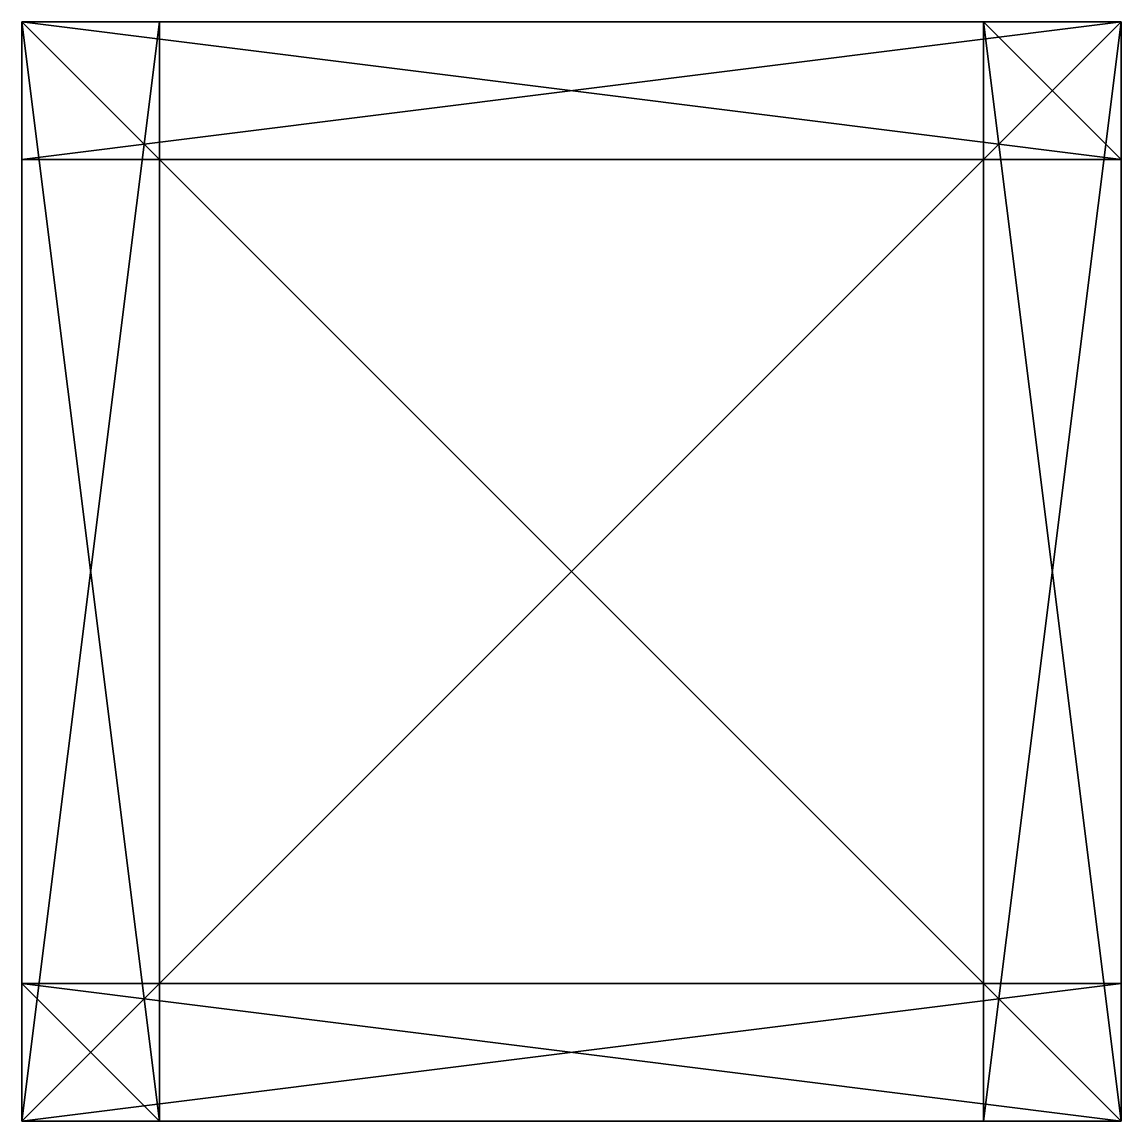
# Model space of a CAD drawing. Extents: x -128 to 0, y 896 to 1024.
import ezdxf

# ---------------------------------------------------------------- set-up
doc = ezdxf.new("R2010")
doc.units = 0

msp = doc.modelspace()

# ---------------------------------------------------------------- meshes
at = {"layer": 'OBJECT000', "color": 50}
mesh = msp.add_polyface(dxfattribs=at)
corners = [(0, 896, -48), (0, 896, -64), (-128, 896, -64), (-128, 896, -48), (-128, 1024, -48), (-128, 1024, -64), (0, 1024, -64), (0, 1024, -48)]
mesh.append_faces([[corners[k] for k in face] for face in [(1, 3, 0), (5, 7, 4), (2, 4, 3), (6, 0, 7), (5, 1, 6), (3, 7, 0)]], dxfattribs={"vtx0": -1})
mesh.append_faces([[corners[k] for k in face] for face in [(1, 2, 3), (5, 6, 7), (2, 5, 4), (6, 1, 0), (5, 2, 1), (3, 4, 7)]], dxfattribs={"vtx2": -1})
at = {"layer": 'OBJECT001', "color": 50}
mesh = msp.add_polyface(dxfattribs=at)
corners = [(-112, 896, 64), (-112, 896, 48), (-128, 896, 48), (-128, 896, 64), (-128, 1024, 64), (-128, 1024, 48), (-112, 1024, 48), (-112, 1024, 64)]
mesh.append_faces([[corners[k] for k in face] for face in [(1, 3, 0), (5, 7, 4), (2, 4, 3), (6, 0, 7), (3, 7, 0), (5, 1, 6)]], dxfattribs={"vtx0": -1})
mesh.append_faces([[corners[k] for k in face] for face in [(1, 2, 3), (5, 6, 7), (2, 5, 4), (6, 1, 0), (3, 4, 7), (5, 2, 1)]], dxfattribs={"vtx2": -1})
at = {"layer": 'OBJECT002', "color": 50}
mesh = msp.add_polyface(dxfattribs=at)
corners = [(-128, 912, 48), (-128, 912, -48), (-112, 912, -48), (-112, 912, 48), (-128, 896, -48), (-128, 896, 48), (-112, 896, -48), (-112, 896, 48)]
mesh.append_faces([[corners[k] for k in face] for face in [(1, 3, 0), (1, 5, 4), (2, 7, 3), (1, 6, 2), (0, 7, 5), (6, 5, 7)]], dxfattribs={"vtx0": -1})
mesh.append_faces([[corners[k] for k in face] for face in [(1, 2, 3), (1, 0, 5), (2, 6, 7), (1, 4, 6), (0, 3, 7), (6, 4, 5)]], dxfattribs={"vtx2": -1})
at = {"layer": 'OBJECT003', "color": 50}
mesh = msp.add_polyface(dxfattribs=at)
corners = [(-16, 912, 48), (-16, 912, -48), (0, 912, -48), (0, 912, 48), (-16, 896, -48), (-16, 896, 48), (0, 896, -48), (0, 896, 48)]
mesh.append_faces([[corners[k] for k in face] for face in [(1, 3, 0), (1, 5, 4), (2, 7, 3), (1, 6, 2), (0, 7, 5), (6, 5, 7)]], dxfattribs={"vtx0": -1})
mesh.append_faces([[corners[k] for k in face] for face in [(1, 2, 3), (1, 0, 5), (2, 6, 7), (1, 4, 6), (0, 3, 7), (6, 4, 5)]], dxfattribs={"vtx2": -1})
at = {"layer": 'OBJECT004', "color": 50}
mesh = msp.add_polyface(dxfattribs=at)
corners = [(-16, 1024, 48), (-16, 1024, -48), (0, 1024, -48), (0, 1024, 48), (-16, 1008, -48), (-16, 1008, 48), (0, 1008, -48), (0, 1008, 48)]
mesh.append_faces([[corners[k] for k in face] for face in [(1, 3, 0), (1, 5, 4), (2, 7, 3), (1, 6, 2), (0, 7, 5), (6, 5, 7)]], dxfattribs={"vtx0": -1})
mesh.append_faces([[corners[k] for k in face] for face in [(1, 2, 3), (1, 0, 5), (2, 6, 7), (1, 4, 6), (0, 3, 7), (6, 4, 5)]], dxfattribs={"vtx2": -1})
at = {"layer": 'OBJECT005', "color": 50}
mesh = msp.add_polyface(dxfattribs=at)
corners = [(-128, 1024, 48), (-128, 1024, -48), (-112, 1024, -48), (-112, 1024, 48), (-128, 1008, -48), (-128, 1008, 48), (-112, 1008, -48), (-112, 1008, 48)]
mesh.append_faces([[corners[k] for k in face] for face in [(1, 3, 0), (1, 5, 4), (2, 7, 3), (1, 6, 2), (0, 7, 5), (6, 5, 7)]], dxfattribs={"vtx0": -1})
mesh.append_faces([[corners[k] for k in face] for face in [(1, 2, 3), (1, 0, 5), (2, 6, 7), (1, 4, 6), (0, 3, 7), (6, 4, 5)]], dxfattribs={"vtx2": -1})
at = {"layer": 'OBJECT006', "color": 50}
mesh = msp.add_polyface(dxfattribs=at)
corners = [(0, 896, 64), (0, 896, 48), (-16, 896, 48), (-16, 896, 64), (-16, 1024, 64), (-16, 1024, 48), (0, 1024, 48), (0, 1024, 64)]
mesh.append_faces([[corners[k] for k in face] for face in [(1, 3, 0), (5, 7, 4), (2, 4, 3), (6, 0, 7), (3, 7, 0), (5, 1, 6)]], dxfattribs={"vtx0": -1})
mesh.append_faces([[corners[k] for k in face] for face in [(1, 2, 3), (5, 6, 7), (2, 5, 4), (6, 1, 0), (3, 4, 7), (5, 2, 1)]], dxfattribs={"vtx2": -1})
at = {"layer": 'OBJECT007', "color": 50}
mesh = msp.add_polyface(dxfattribs=at)
corners = [(0, 896, 64), (0, 896, 48), (-128, 896, 48), (-128, 896, 64), (-128, 912, 64), (-128, 912, 48), (0, 912, 48), (0, 912, 64)]
mesh.append_faces([[corners[k] for k in face] for face in [(1, 3, 0), (5, 7, 4), (2, 4, 3), (6, 0, 7), (5, 1, 6), (3, 7, 0)]], dxfattribs={"vtx0": -1})
mesh.append_faces([[corners[k] for k in face] for face in [(1, 2, 3), (5, 6, 7), (2, 5, 4), (6, 1, 0), (5, 2, 1), (3, 4, 7)]], dxfattribs={"vtx2": -1})
at = {"layer": 'OBJECT008', "color": 50}
mesh = msp.add_polyface(dxfattribs=at)
corners = [(0, 1008, 64), (0, 1008, 48), (-128, 1008, 48), (-128, 1008, 64), (-128, 1024, 64), (-128, 1024, 48), (0, 1024, 48), (0, 1024, 64)]
mesh.append_faces([[corners[k] for k in face] for face in [(1, 3, 0), (5, 7, 4), (2, 4, 3), (6, 0, 7), (5, 1, 6), (3, 7, 0)]], dxfattribs={"vtx0": -1})
mesh.append_faces([[corners[k] for k in face] for face in [(1, 2, 3), (5, 6, 7), (2, 5, 4), (6, 1, 0), (5, 2, 1), (3, 4, 7)]], dxfattribs={"vtx2": -1})

doc.saveas('drawing.dxf')
